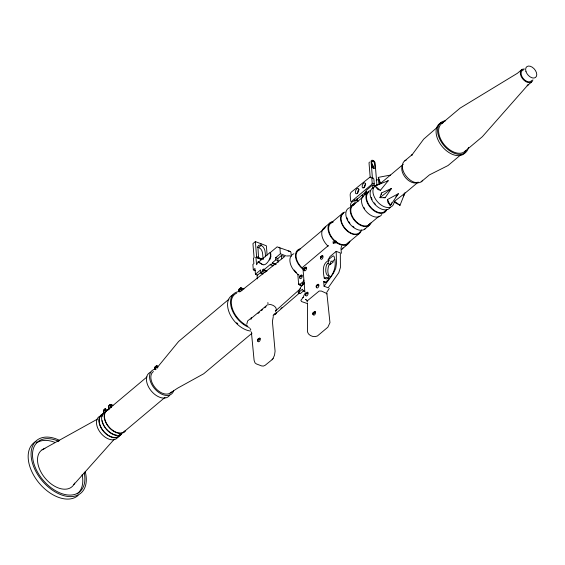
<?xml version="1.0" encoding="UTF-8"?>
<svg xmlns="http://www.w3.org/2000/svg" width="565" height="565" viewBox="0 0 565 565"><rect width="100%" height="100%" fill="white"/><g stroke="black" fill="none" stroke-linecap="round" stroke-linejoin="round"><path stroke-width="0.85" d="M307.565 303.271L307.466 331.846C308.257 335.695 314.161 337.842 317.438 335.956L327.855 327.213L329.967 322.657L326.902 293.553L321.379 291.053L319.14 291.053L307.508 300.665A1.978 1.151 -4.6 0 0 307.438 301.985M103.388 411.172L103.437 411.864L103.501 410.734A3.567 2.076 -4.6 0 1 103.762 410.515L105.62 409.773L103.741 409.893A3.567 2.076 -4.6 0 0 103.451 410.126L103.388 411.256L105.57 409.491M103.649 411.348L103.642 411.793A1.978 1.045 -68.2 0 0 104.356 412.69M108.522 406.722L108.572 407.422L108.635 406.284A3.567 2.076 -4.6 0 1 108.904 406.073L110.761 405.324L108.883 405.444A3.567 2.076 -4.6 0 0 108.586 405.677L108.522 406.814M154.725 368.881L154.768 367.766A3.567 2.076 -4.6 0 1 155.057 367.533L156.915 366.784L155.008 366.925A3.567 2.076 -4.6 0 0 154.746 367.137L154.746 368.952M240.98 289.379L240.937 288.687L239.08 289.103A3.567 2.076 -4.6 0 0 238.818 289.322L238.804 291.06L238.868 289.923A3.567 2.076 -4.6 0 1 239.129 289.711L240.987 289.294M257.682 340.949L257.746 339.812A3.567 2.076 -4.6 0 1 258.014 339.6L259.872 338.859L257.965 339A3.567 2.076 -4.6 0 0 257.697 339.212L257.697 341.027M299.577 277.26L299.641 277.938L299.69 276.73A3.567 2.076 -4.6 0 1 299.959 276.518L301.816 275.777L299.937 275.897A3.567 2.076 -4.6 0 0 299.641 276.13L299.577 277.26L301.759 275.494M303.878 270.028L303.921 268.919A3.567 2.076 -4.6 0 1 304.21 268.679L306.068 267.937L304.161 268.078A3.567 2.076 -4.6 0 0 303.899 268.29L303.892 270.105M305.495 295.128L305.545 294.019A3.567 2.076 -4.6 0 1 305.827 293.779L307.685 293.037L305.778 293.179A3.567 2.076 -4.6 0 0 305.517 293.39L305.517 295.205M314.613 313.024L312.982 314.352L313.024 313.236A3.567 2.076 -4.6 0 1 313.307 313.003L315.164 312.254L313.257 312.396A3.567 2.076 -4.6 0 0 312.996 312.615L312.996 314.423M316.287 287.154L316.329 286.045A3.567 2.076 -4.6 0 1 316.619 285.812L318.476 285.064L316.57 285.205A3.567 2.076 -4.6 0 0 316.301 285.417L316.301 287.232M272.944 358.733L274.534 355.131L275.084 351.218L272.401 321.436L273.298 316.562M246.764 324.239L247.661 320.899L250.02 318.985M326.881 294.012L326.902 293.553M381.318 194.664L381.467 192.983L391.524 188.435L385.161 197.736L379.97 197.665L381.467 192.983M103.649 411.405L103.748 413.17M403.424 194.487L404.709 193.456L394.483 201.288L394.292 202.206L400.006 205.3L404.709 193.456L418.234 182.1A11.646 7.317 50 0 1 406.037 178.236A11.646 7.317 50 0 1 402.633 165.114M341.627 245.987L340.956 248.381L341.408 253.297M304.754 293.68L302.974 297.684L303.186 297.388L300.855 300.347L301.597 301.583L306.993 303.433M154.549 368.797L155.064 367.193L156.978 365.583L157.67 366.169L157.797 367.688M328.992 260.288C321.746 263.565 323.116 271.822 324.254 278.178A13.722 7.077 -69.1 0 1 327.227 277.606L328.505 277.712L328.957 276.511L326.937 274.83A11.356 5.855 -69.1 0 1 326.641 264.611L327.877 263.58L328.992 260.288L328.117 259.957L329.939 256.609L336.203 251.347L340.314 252.922L340.42 267.506L338.788 272.697L328.18 287.797L324.063 286.229L323.681 281.532L326.153 282.479M330.843 276.942L329.035 275.635A11.356 5.855 -69.1 0 1 328.738 265.416L329.974 264.385L331.09 261.087L332.234 261.531L334.826 259.356M303.906 290.537L300.29 293.638L298.193 292.839L300.764 287.055L304.387 283.03M403.318 196.733L404.943 192.686M275.685 311.513C278.107 307.346 272.867 304.521 269.201 304.387M391.651 202.814L390.33 205.681L387.922 202.461L387.491 199.537L398.346 193.71L390.33 205.681L387.491 199.537M372.208 183.215L371.523 184.628L351.374 201.55L350.681 201.295L350.173 195.087A2.345 1.208 -69.1 0 1 351.458 191.987L369.383 177.622A3.87 1.992 -69.1 0 1 371.89 179.345L372.208 183.215L374.263 184.006L373.585 185.419M262.902 264.71L258.134 261.892L256.552 264.759L255.959 257.393L256.602 256.849L255.366 241.587L266.369 245.796L267.125 255.119M326.697 292.479L329.24 288.468M103.918 410.169L104.702 409.046L105.563 408.792L106.163 411.143M324.063 286.229L333.35 273.411L335.688 268.559L336.479 263.438L336.203 251.347M109.744 404.886L110.768 404.413L112.951 405.246M395.832 196.903L398.346 193.71M157.953 366.685L178.632 341.458L228.917 299.224M380.344 190.349L388.247 180.715L374.983 185.941L377.823 189.466L380.344 190.349L374.983 185.941M251.383 331.916L254.095 360.272L255.006 362.864L256.397 363.931L261.616 365.922L263.361 366.078L265.119 365.315L272.344 359.446M272.104 359.728L273.093 358.556M73.867 484.544L114.229 439.273M412.605 154.365L411.603 155.424L423.701 139.131L437.854 126.8M275.946 313.285L275.918 313.314A4.464 3.122 11.4 0 1 275.6 313.589L275.452 313.667M263.389 258.982L261.772 258.36L260.67 258.615L257.838 256.856M275.579 310.898L300.559 288.553M390.429 175.079L378.303 177.382L380.005 183.837L403.311 164.267M273.036 315.821L299.69 292.832M298.193 292.839L302.409 289.216L303.137 290.693L305.368 292.176M255.366 241.587L252.951 243.614L254.088 257.633L253.438 258.177L253.883 263.629L252.88 264.469L253.318 269.872L255.677 270.776M257.287 247.131L258.608 247.541L261.023 245.514L260.868 243.692M371.452 162.056L372.978 160.778A3.87 2.429 50 0 1 374.659 163.998L375.026 168.525L372.095 167.41L371.728 162.882A3.87 2.429 50 0 1 372.978 160.778M257.88 258.127L258.523 257.584L257.901 246.453L258.593 245.436L259.702 245.104C265.204 245.895 265.43 252.52 265.409 256.828M260.677 259.279L261.772 258.36M371.664 166.513L372.646 165.686L373.5 166.018L373.691 168.377M258.615 262.075L269.745 252.725L270.684 252.852L270.211 252.668L270.48 256.002A8.298 4.28 -69.1 0 1 262.428 264.526L258.134 261.892M270.211 252.668L277.132 246.856L290.113 251.432L290.933 252.273L291.265 256.341M253.318 269.872L254.97 268.488L255.437 274.272L257.576 275.091M255.437 274.272L260.613 269.929L260.875 273.185L263.015 274.004M273.072 265.825L270.713 264.921L272.394 263.516L272.33 262.767L275.854 259.808L275.685 257.711L280.388 253.756L279.929 248.07L279.11 247.223M260.875 273.185L262.76 271.603L262.626 269.971L263.897 268.912L263.968 269.788L267.111 270.988M261.454 271.829L257.061 275.515L257.336 278.912M263.968 269.788L270.656 264.173L270.713 264.921M278.128 262.322L277.825 258.523L281.469 255.465L284.831 256.75M442.042 123.283L460.129 108.092L517.434 73.266L521.792 69.601M354.834 199.954L352.447 201.959L351.748 201.705L350.611 204.036L350.632 206.373L355.053 202.658L354.834 199.954L358.196 201.239M375.287 186.069L372.596 185.038L366.113 190.483L366.388 193.88M355.823 200.335L366.473 191.387M324.374 227.624L330.645 222.356M107.039 410.465L146.985 376.919M404.837 160.785L412.478 154.372M298.56 250.295L324.84 228.225M331.111 222.956L343.075 212.913M353.174 205.173L363.133 196.818M328.427 245.507L302.889 267.111L304.768 290.961M531.517 82.116L527.159 85.774L528.056 84.828L482.362 136.688L464.275 151.879M250.323 319.169L267.139 305.044M258.043 313.441L259.384 312.318M261.39 310.63L262.732 309.5M264.738 307.819L266.08 306.689M368.564 225.004L379.186 216.084M301.11 285.205L298.638 284.259L299.224 283.764L299.316 284.845L301.781 285.791M347.207 243.692L359.163 233.649M364.573 229.27L368.994 225.555M328.117 259.957L332.651 256.15L333.696 255.931L334.028 256.376C337.467 266.398 333.223 276.299 325.143 282.507L323.681 281.532M421.186 181.817L429.464 174.868L447.989 165.559L460.757 154.838M123.763 432.02L165.044 397.35M299.316 284.845L303.786 281.088L303.702 280.007M347.673 244.292L341.401 249.561A13.899 8.736 50 0 0 342.976 247.908M330.257 264.491L333.555 261.715M251.983 333.223L203.704 373.769L177.643 388.148L170.164 393.056M238.755 290.452L240.937 288.687M154.683 368.274L156.858 366.508M109.617 405.931L110.705 405.048M303.829 269.42L306.011 267.655M320.92 257.463L322.559 256.136L322.608 256.743L320.758 257.16A3.567 2.076 -4.6 0 0 320.489 257.379L320.426 258.509M305.453 294.52L307.628 292.755M316.238 286.554L318.42 284.788M257.633 340.342L259.815 338.576M312.932 313.745L315.115 311.979M280.911 308.476L281.9 307.685M379.97 197.665L391.524 188.435M239.722 291.971L283.962 257.124M109.857 404.773L110.747 404.547A1.978 1.045 -68.2 0 1 110.698 407.266A1.978 1.045 -68.2 0 1 108.854 407.732M335.546 242.745L335.398 240.916L336.111 241.086L336.26 242.908L334.713 242.781L333.216 243.437L333.068 241.608M386.735 181.577L388.247 180.715M42.036 449.853L97.145 419.286M240.104 288.256L240.994 287.86L243.96 288.998M286.653 255.987L289.88 255.867M273.75 314.627L275.466 314.246A4.464 3.122 11.4 0 0 275.784 313.971L276.031 312.657M322.559 256.136L320.736 256.538A3.567 2.076 -4.6 0 0 320.44 256.771L320.44 258.586M383.536 197.517L385.161 197.736M288.136 251.065L290.113 251.432M327.877 263.58L329.974 264.385M280.388 253.756L285.89 255.86M275.685 257.711L277.825 258.523M324.254 278.178L326.351 278.983A13.722 7.077 -69.1 0 1 329.324 278.411M275.854 259.808L277.994 260.62M272.33 262.767L276.264 264.265M256.602 256.849L258.523 257.584M272.394 263.516L275.536 264.717M255.959 257.393L261.461 259.497M262.626 269.971L266.56 271.475M262.76 271.603L265.119 272.507M258.608 247.541C263.403 249.222 262.605 255.401 263.036 259.377M240.994 287.86L241.672 288.249L241.877 290.756M306.131 299.69L305.545 299.337L307.155 300.834M394.483 201.288L400.006 205.3M249.829 328.216L250.811 329.833M110.768 404.413L111.475 407.542M378.303 177.382L380.69 183.54M378.889 184.275L378.698 181.951A3.87 1.992 -69.1 0 0 376.191 180.228M376.919 185.256L375.118 163.087A2.359 1.483 50 0 0 372.949 160.411A2.359 1.483 50 0 0 371.085 161.548L372.462 178.597M374.263 184.006L373.952 180.136A3.87 1.992 -69.1 0 0 372.406 177.933M372.836 168.052L372.646 165.686A3.87 2.429 50 0 0 371.593 163.214M372.596 185.038L372.872 188.442M370.223 177.749L369.051 163.25A2.359 1.483 50 0 1 369.538 162.084M357.045 198.47L357.299 201.571M334.614 241.566L334.713 242.781M333.795 241.806L333.894 243.028M297.84 274.442L298.638 284.259M281.469 255.465L281.73 258.742M270.755 253.685L270.889 255.352M267.888 302.501L268.085 305.001M251.213 317.396L251.347 319.063M108.748 407.266L108.939 409.667M155.424 366.932A1.978 1.045 -68.2 0 1 157.021 366.085A1.978 1.045 -68.2 0 1 157.084 368.274M155.65 369.708A1.978 1.045 -68.2 0 1 155.375 369.651M155.163 369.475A1.978 1.045 -68.2 0 1 155.029 367.879M349.926 241.17A13.899 8.736 50 0 1 332.707 239.214A13.899 8.736 50 0 1 332.806 221.445M328.11 246.213A13.899 8.736 50 0 1 325.758 226.932M361.501 229.92A13.136 8.256 50 0 1 345.399 229.277A13.136 8.256 50 0 1 345.116 212.052M348.697 242.124A13.136 8.256 50 0 1 332.333 238.006A13.136 8.256 50 0 1 333.152 222.094M360.244 231.699A12.564 7.896 50 0 1 345.653 229.016A12.564 7.896 50 0 1 343.428 213.365M386.848 209.389A13.263 8.334 50 0 1 370.414 207.524A13.263 8.334 50 0 1 370.506 190.567M385.69 210.321A12.564 7.896 50 0 1 371.099 207.638A12.564 7.896 50 0 1 368.874 191.987M381.785 214.502A13.263 8.334 50 0 1 365.258 210.342A13.263 8.334 50 0 1 366.092 194.282M375.287 204.127A12.564 7.896 50 0 1 374.228 202.87M372.102 199.445A12.564 7.896 50 0 1 371.254 197.312M354.001 227.208A12.564 7.896 50 0 1 352.737 226.226M349.926 223.281A12.564 7.896 50 0 1 348.548 221.254M347.8 219.856A12.564 7.896 50 0 1 346.952 217.723M365.654 228.288A13.263 8.334 50 0 1 349.558 223.528A13.263 8.334 50 0 1 349.65 207.673M371.149 222.575A13.263 8.334 50 0 1 354.714 220.717A13.263 8.334 50 0 1 354.806 203.753M369.99 223.507A12.564 7.896 50 0 1 354.679 219.997A12.564 7.896 50 0 1 354.425 204.551M78.111 495.456A34.387 21.604 50 0 1 37.904 481.564A34.387 21.604 50 0 1 36.104 441.336M85.188 471.521A34.387 21.604 50 0 1 63.718 495.632A34.387 21.604 50 0 1 31.16 456.294A34.387 21.604 50 0 1 59.325 440.255M84.206 472.898A32.608 20.488 50 0 1 62.602 493.888A32.608 20.488 50 0 1 32.572 456.633A32.608 20.488 50 0 1 58.831 441.42M36.633 442.889A32.608 20.488 50 0 1 54.459 442.204M82.116 474.657A32.608 20.488 50 0 1 77.186 493.895M364.672 208.76A12.564 7.896 50 0 1 363.853 207.376M390.387 207.277A13.263 8.334 50 0 1 374.221 203.57A13.263 8.334 50 0 1 373.952 187.262M394.038 202.743A13.263 8.334 50 0 1 377.017 201.218A13.263 8.334 50 0 1 379.108 184.557M120.359 435.057A14.047 8.821 50 0 1 102.858 430.65A14.047 8.821 50 0 1 103.741 413.644M120.077 434.796A13.652 8.581 50 0 1 111.058 436.71L108.198 435.248A13.652 8.581 50 0 1 99.553 423.453A13.652 8.581 50 0 1 103.155 414.187M104.709 409.244A1.384 0.713 -69.1 0 1 105.57 409.406M104.151 410.056A1.384 0.713 -69.1 0 1 104.306 409.738M104.716 409.215A1.978 1.045 -68.2 0 1 105.98 409.456A1.978 1.045 -68.2 0 1 105.563 411.716M124.872 431.01A13.652 8.581 50 0 1 116.298 432.303L113.438 430.848A13.652 8.581 50 0 1 104.793 419.046A13.652 8.581 50 0 1 108.402 409.787M121.235 434.146A13.652 8.581 50 0 1 119.109 435.036M116.567 435.135A13.652 8.581 50 0 1 113.763 434.429L110.91 432.974A13.652 8.581 50 0 1 106.22 428.793M105.245 427.528A13.652 8.581 50 0 1 103.854 425.283M103.466 424.52A13.652 8.581 50 0 1 102.152 420.671M102.081 416.476A13.652 8.581 50 0 1 102.583 414.908M169.74 395.112A15.241 9.577 50 0 1 151.166 390.853A15.241 9.577 50 0 1 150.862 372.109M173.674 390.662A15.241 9.577 50 0 1 154.189 388.106A15.241 9.577 50 0 1 156.201 369.086M155.778 366.395A1.384 0.713 -69.1 0 1 156.745 366.134A1.384 0.713 -69.1 0 1 156.724 367.596M155.432 366.996A1.384 0.713 -69.1 0 1 155.587 366.671M296.498 272.57A13.136 8.256 50 0 1 294.188 270.042M109.921 404.865A1.384 0.713 -69.1 0 1 110.839 405.289M110.775 405.945A1.384 0.713 -69.1 0 1 110.5 406.609M247.668 326.062A20.474 12.861 50 0 1 232.399 308.716A20.474 12.861 50 0 1 236.714 293.122M249.165 327.481A21.47 13.489 50 0 1 231.233 307.282A21.47 13.489 50 0 1 239.475 291.526M240.93 290.911A1.978 1.045 -68.2 0 0 241.396 288.835A1.978 1.045 -68.2 0 0 240.4 288.214L240.139 288.376A1.384 0.713 -69.1 0 1 240.895 288.341M239.235 291.66A1.978 1.045 -68.2 0 1 239.016 290.544M239.496 289.118A1.978 1.045 -68.2 0 1 239.779 288.722M74.622 483.096A23.779 14.944 50 0 1 45.419 478.534A23.779 14.944 50 0 1 44.932 448.497M117.944 437.084A14.047 8.821 50 0 1 101.629 434.082A14.047 8.821 50 0 1 99.143 416.596M125.6 430.65A14.047 8.821 50 0 1 108.106 426.25A14.047 8.821 50 0 1 108.981 409.244M121.468 434.45A14.047 8.821 50 0 1 104.85 427.387A14.047 8.821 50 0 1 105.669 411.588M171.266 392.046A13.652 8.581 50 0 1 155.46 388.07A13.652 8.581 50 0 1 153.433 371.502M250.62 331.062A21.47 13.489 50 0 1 230.132 314.606A21.47 13.489 50 0 1 232.893 294.916M237.78 323.794A20.474 12.861 50 0 1 236.693 322.742M303.384 268.954A13.136 8.256 50 0 1 296.251 257.824A13.136 8.256 50 0 1 299.874 249.638M299.019 275.113A13.871 8.715 50 0 1 290.233 263.128A13.871 8.715 50 0 1 293.899 253.72M303.2 269.413A13.871 8.715 50 0 1 295.587 257.16A13.871 8.715 50 0 1 300.269 248.805M241.001 288.538A1.384 0.713 -69.1 0 1 240.987 289.464M239.737 288.877A1.384 0.713 -69.1 0 1 239.927 288.595M274.555 313.667A2.472 0.84 -57.8 0 1 274.166 314.14M270.953 256.185A8.298 4.28 -69.1 0 1 269.639 260.034M322.022 255.663A1.978 1.045 -68.2 0 1 323.039 256.934A1.978 1.045 -68.2 0 1 321.647 259.257A1.978 1.045 -68.2 0 1 320.638 257.993M320.892 257.019A1.978 1.045 -68.2 0 1 321.125 256.567M321.4 256.171A1.978 1.045 -68.2 0 1 321.711 255.86M317.572 284.513A1.978 1.045 -68.2 0 1 318.914 285.276A1.978 1.045 -68.2 0 1 317.615 287.853A1.978 1.045 -68.2 0 1 316.499 286.639M316.986 285.212A1.978 1.045 -68.2 0 1 317.262 284.817M305.164 267.379A1.978 1.045 -68.2 0 1 306.505 268.297A1.978 1.045 -68.2 0 1 305.001 270.819A1.978 1.045 -68.2 0 1 304.182 269.025M304.577 268.085A1.978 1.045 -68.2 0 1 304.853 267.69M306.781 292.479A1.978 1.045 -68.2 0 1 308.123 293.249A1.978 1.045 -68.2 0 1 306.83 295.827A1.978 1.045 -68.2 0 1 305.714 294.612M300.601 275.522A1.978 1.045 -68.2 0 1 302.204 275.579A1.978 1.045 -68.2 0 1 301.272 278.326A1.978 1.045 -68.2 0 1 299.831 277.796M304.217 283.898A1.511 0.876 -4.6 0 0 303.843 283.856L303.094 283.962A1.427 0.833 -4.6 0 0 302.226 284.682L302.346 285.12A1.511 0.876 -4.6 0 0 302.543 285.297M302.466 284.336A1.511 0.876 -4.6 0 1 302.268 284.16L302.148 283.722A1.427 0.833 -4.6 0 1 303.017 282.994L303.765 282.896A1.511 0.876 -4.6 0 1 304.139 282.931M313.956 312.007A1.978 1.045 -68.2 0 1 315.595 312.325A1.978 1.045 -68.2 0 1 314.204 315.101A1.978 1.045 -68.2 0 1 313.278 313.349M259.279 338.103A1.978 1.045 -68.2 0 1 260.296 339.374A1.978 1.045 -68.2 0 1 258.904 341.698A1.978 1.045 -68.2 0 1 257.894 340.434M258.657 338.612A1.978 1.045 -68.2 0 1 258.968 338.301M365.604 192.227A2.867 1.476 -69.1 0 1 364.919 194.953M363.21 196.394A2.867 1.476 -69.1 0 1 362.193 195.095M364.383 194.53A2.867 1.476 -69.1 0 1 365.767 192.128M364.248 187.566A2.719 1.398 -69.1 0 1 365.689 183.999M357.44 193.279A2.867 1.476 -69.1 0 1 358.959 189.522M532.922 79.856A7.931 4.986 50 0 1 522.54 78.69A7.931 4.986 50 0 1 524.504 69.022M422.698 180.228A13.334 8.376 50 0 1 406.454 176.52A13.334 8.376 50 0 1 406.164 160.121M465.758 151.837A19.408 12.197 50 0 1 442.388 146.766A19.408 12.197 50 0 1 441.173 122.76M468.498 147.373A19.408 12.197 50 0 1 444.055 145.699A19.408 12.197 50 0 1 445.658 120.804M465.899 150.339A18.129 11.392 50 0 1 444.125 144.527A18.129 11.392 50 0 1 443.37 122.563M531.7 80.505A6.942 4.365 50 0 1 523.056 78.337A6.942 4.365 50 0 1 523.48 69.926M363.987 187.622A2.719 1.398 -69.1 0 0 365.124 183.138A2.719 1.398 -69.1 0 0 362.313 185.497A2.719 1.398 -69.1 0 0 363.987 187.622M357.278 193.385A2.867 1.476 -69.1 0 0 358.478 188.654A2.867 1.476 -69.1 0 0 355.519 191.139A2.867 1.476 -69.1 0 0 357.278 193.385M525.944 71.458A6.942 4.365 50 0 0 535.451 77.525A6.942 4.365 50 0 0 532.181 67.157A6.942 4.365 50 0 0 525.944 71.458"/></g></svg>
